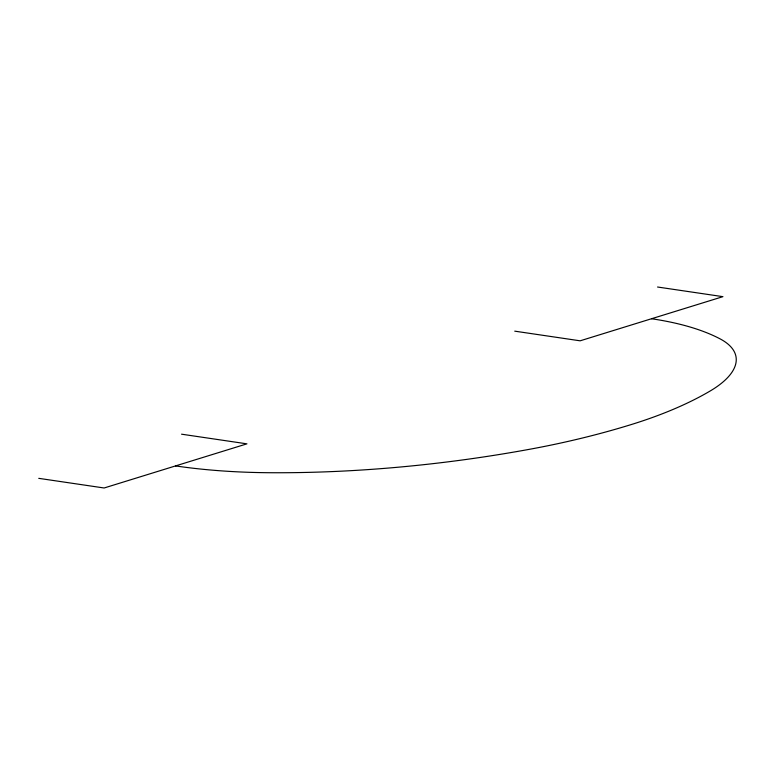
<?xml version="1.0" encoding="UTF-8"?>
<svg xmlns="http://www.w3.org/2000/svg" width="775" height="775" viewBox="0 0 775 775"><rect width="100%" height="100%" fill="white"/><g stroke="black" fill="none" stroke-linecap="round" stroke-linejoin="round"><path stroke-width="1.16" d="M657.549 287.012L722.93 296.66L580.136 340.816L514.745 331.157M181.553 434.184L246.934 443.843L104.131 487.988L38.75 478.34M651.533 318.738A237.935 91.818 -8.1 0 1 719.975 338.811A112.83 43.545 -8.1 0 1 710.065 391.055A237.935 91.818 -8.1 0 1 631.48 424.487A372.649 143.811 -8.1 0 1 529.974 449.209A562.97 217.252 -8.1 0 1 271.066 472.731A372.649 143.811 -8.1 0 1 175.537 465.911"/></g></svg>
